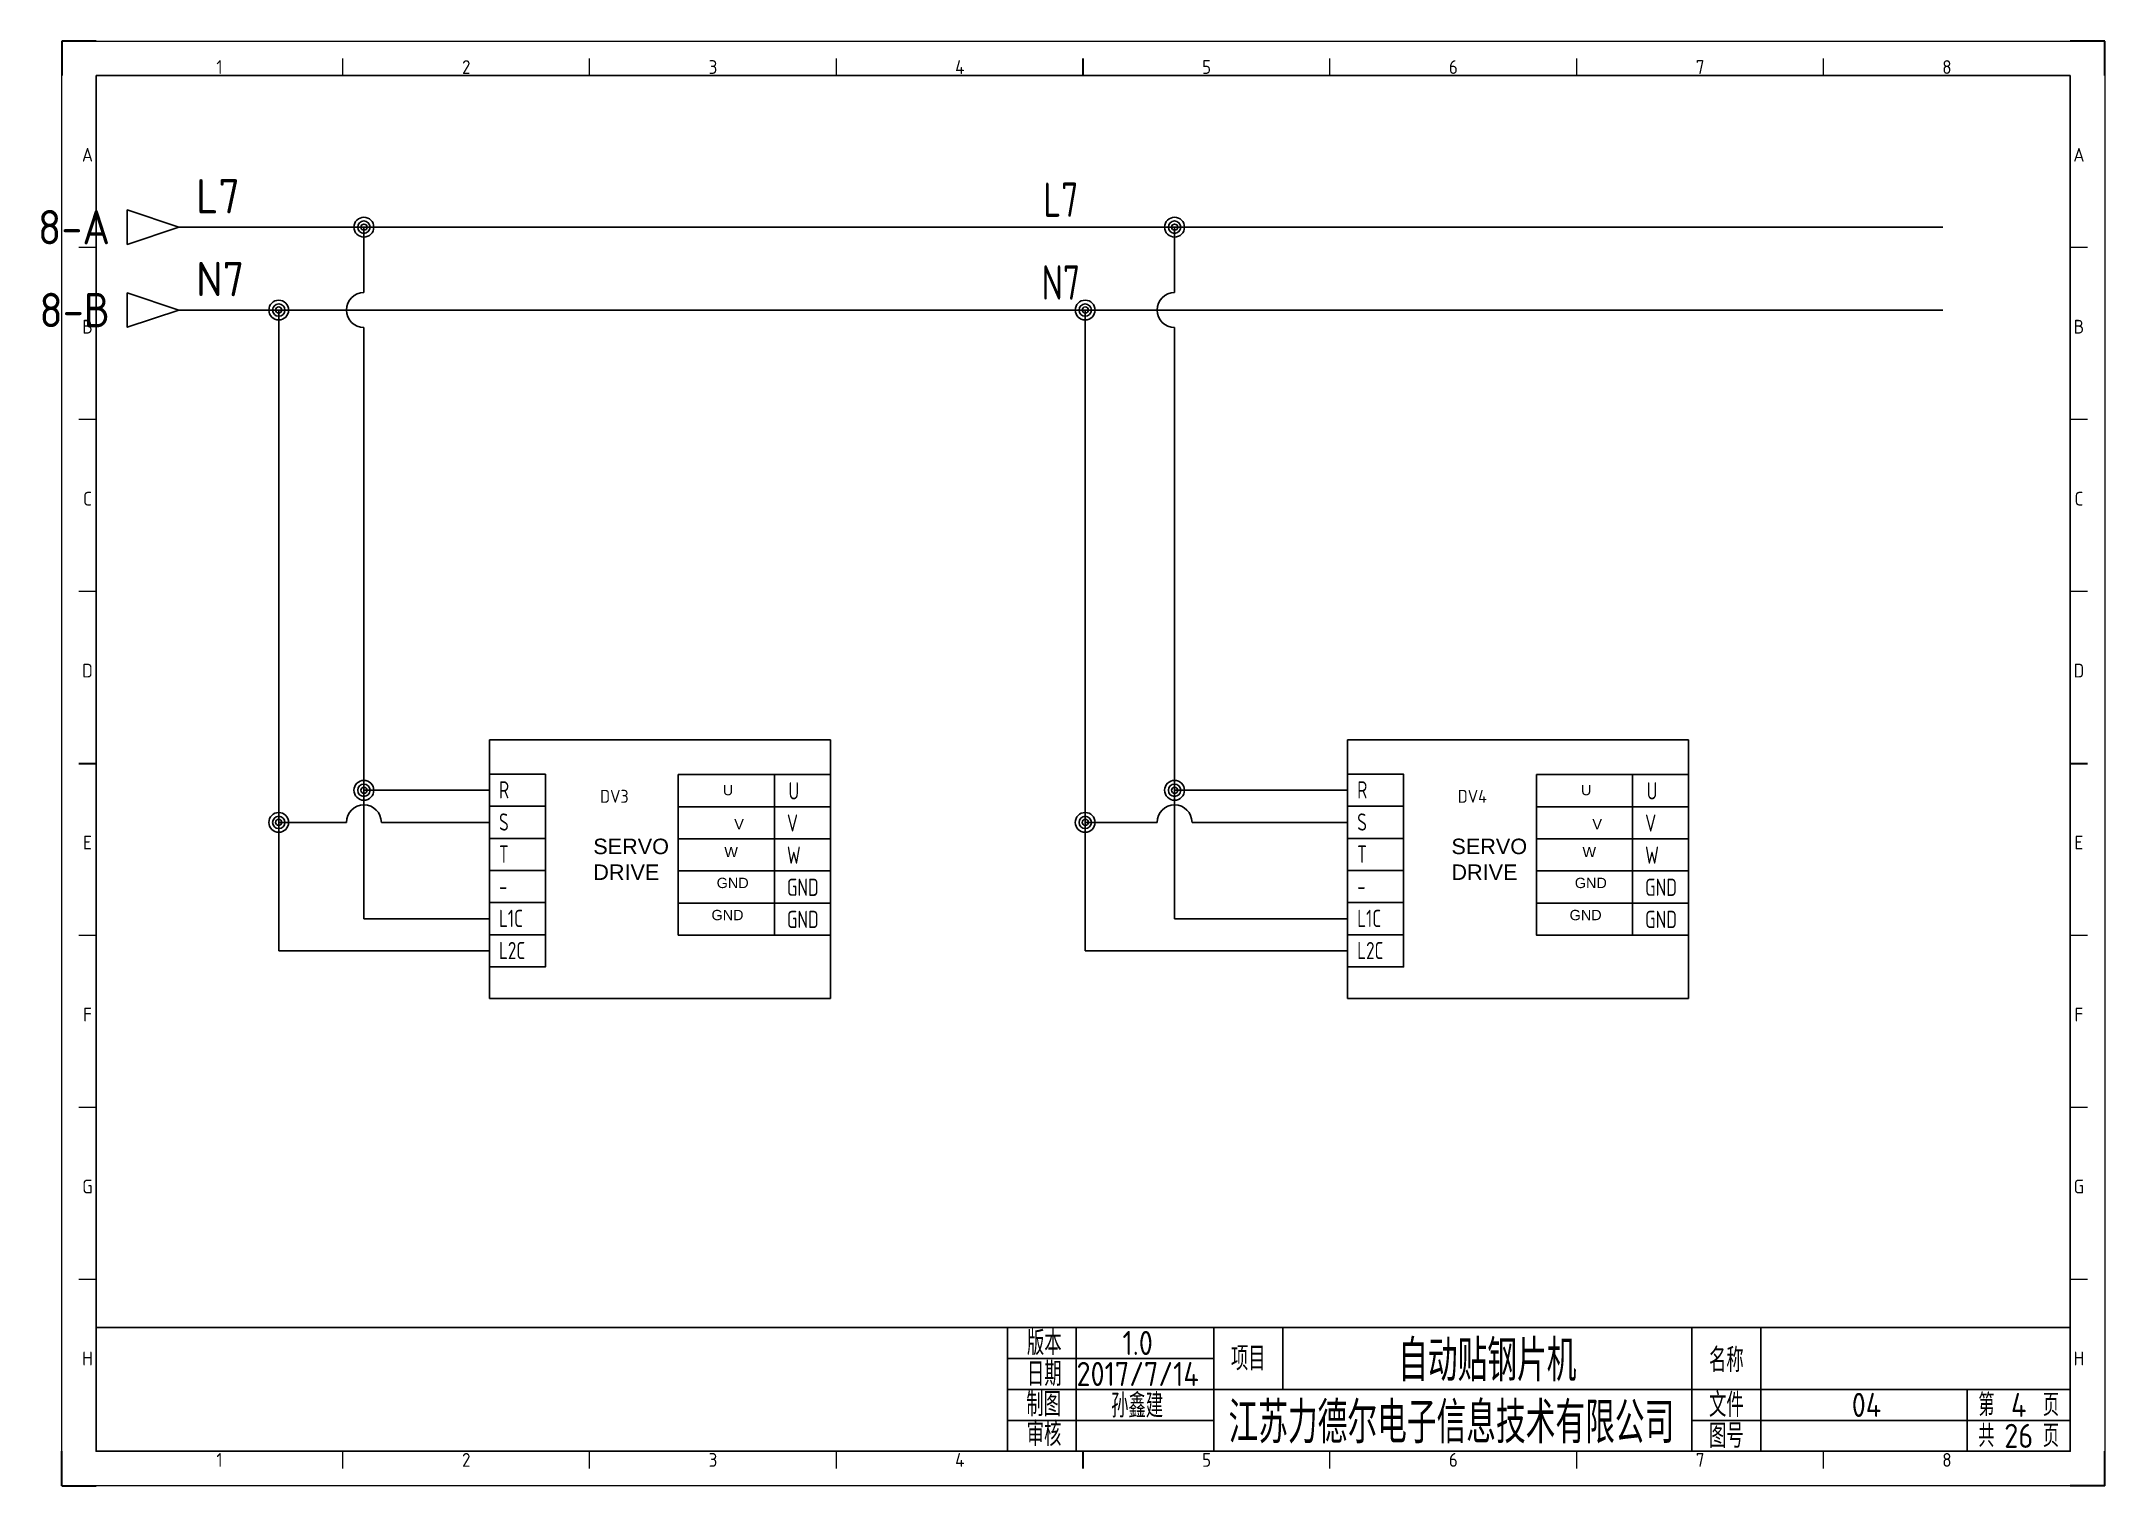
# Model space of a CAD drawing. Header units: millimetres. Extents: x 2026 to 2326, y 1387 to 1597.
import ezdxf
from ezdxf.enums import TextEntityAlignment as Align

# ---------------------------------------------------------------- set-up
doc = ezdxf.new("R2010")
doc.units = ezdxf.units.MM
for name, color, linetype in [('AE_BOR', 1, 'Continuous'), ('SYMS', 7, 'Continuous'), ('TAGS', 150, 'Continuous'), ('TERMS', 123, 'Continuous'), ('WIRENO', 72, 'Continuous'), ('WIREREF_DEST', 52, 'Continuous'), ('WIRES', 7, 'Continuous'), ('XREF', 7, 'Continuous'), ('图框_标题栏属性', 1, 'Continuous'), ('图框_标题栏文字', 6, 'Continuous')]:
    doc.layers.add(name, color=color, linetype=linetype)
doc.styles.add('ACGBTS', font='ISOCP.SHX')
doc.styles.get("Standard").update_dxf_attribs({"font": 'arial.ttf'})
doc.styles.add('WD_IEC', font='isocp2.shx', dxfattribs={"width": 0.9, "height": 4, "bigfont": 'gbcbig.shx'})
doc.styles.add('工程字', font='gbenor.shx', dxfattribs={"bigfont": 'gbcbig.shx'})

# ---------------------------------------------------------------- blocks, each defined once
blk = doc.blocks.new('Border')
for p, q in [((584, 410), (10, 410)), ((10, 410), (10, 10)), ((584, 10), (584, 410)), ((10, 10), (584, 10))]:
    blk.add_line(p, q)
at = {"layer": 'AE_BOR', "color": 1, "lineweight": 30}
for p, q in [((10, 420), (0, 420)), ((0, 420), (0, 410)), ((594, 420), (584, 420)), ((594, 410), (594, 420)), ((297, 410), (297, 415)), ((5, 210), (10, 210)), ((584, 210), (589, 210)), ((0, 0), (0, 10)), ((297, 5), (297, 10)), ((594, 0), (594, 10)), ((0, 0), (10, 0)), ((594, 0), (584, 0))]:
    blk.add_line(p, q, dxfattribs=at)
at = {"layer": 'AE_BOR', "color": 1, "lineweight": 15}
for p, q in [((0, 420), (594, 420)), ((0, 0), (0, 420)), ((594, 420), (594, 0)), ((81.75, 410), (81.75, 415)), ((153.5, 410), (153.5, 415)), ((225.25, 410), (225.25, 415)), ((368.75, 410), (368.75, 415)), ((440.5, 410), (440.5, 415)), ((512.25, 410), (512.25, 415)), ((10, 360), (5, 360)), ((589, 360), (584, 360)), ((10, 310), (5, 310)), ((589, 310), (584, 310)), ((10, 260), (5, 260)), ((589, 260), (584, 260)), ((10, 160), (5, 160)), ((589, 160), (584, 160)), ((10, 110), (5, 110)), ((589, 110), (584, 110)), ((10, 60), (5, 60)), ((589, 60), (584, 60)), ((81.75, 5), (81.75, 10)), ((153.5, 5), (153.5, 10)), ((225.25, 5), (225.25, 10)), ((368.75, 5), (368.75, 10)), ((440.5, 5), (440.5, 10)), ((512.25, 5), (512.25, 10)), ((594, 0), (0, 0))]:
    blk.add_line(p, q, dxfattribs=at)
at = {"layer": 'AE_BOR', "color": 1, "lineweight": 15, "style": 'ACGBTS'}
for s, p in [('1', (45.875, 412.5)), ('2', (117.625, 412.5)), ('3', (189.375, 412.5)), ('4', (261.125, 412.5)), ('5', (332.875, 412.5)), ('6', (404.625, 412.5)), ('7', (476.375, 412.5)), ('8', (548.125, 412.5)), ('A', (7.5, 387)), ('A', (586.5, 387)), ('B', (7.5, 337)), ('B', (586.5, 337)), ('C', (7.5, 287)), ('C', (586.5, 287)), ('D', (7.5, 237)), ('D', (586.5, 237)), ('E', (7.5, 187)), ('E', (586.5, 187)), ('F', (7.5, 137)), ('F', (586.5, 137)), ('G', (7.5, 87)), ('G', (586.5, 87)), ('H', (7.5, 37)), ('H', (586.5, 37)), ('1', (45.875, 7.5)), ('2', (117.625, 7.5)), ('3', (189.375, 7.5)), ('4', (261.125, 7.5)), ('5', (332.875, 7.5)), ('6', (404.625, 7.5)), ('7', (476.375, 7.5)), ('8', (548.125, 7.5))]:
    blk.add_text(s, height=4, dxfattribs=at).set_placement(p, align=Align.MIDDLE)
blk = doc.blocks.new('LdrDkA4')
for p, q in [((132.5, 0), (132.5, 18)), ((142.5, 0), (142.5, 18)), ((162.5, 0), (162.5, 18)), ((162.5, 0), (162.5, 18)), ((162.5, 0), (162.5, 18)), ((172.5, 18), (172.5, 13.5)), ((232, 0), (232, 18)), ((242, 0), (242, 18)), ((132.5, 13.5), (162.5, 13.5)), ((172.5, 13.5), (172.5, 9)), ((132.5, 9), (162.99, 9)), ((162.5, 9), (287, 9)), ((272, 0), (272, 9)), ((132.5, 4.5), (162.5, 4.5)), ((232, 4.5), (287, 4.5)), ((142.5, 2.09), (142.5, 2.09)), ((142.5, 2.09), (142.5, 2.09))]:
    blk.add_line(p, q)
blk.add_lwpolyline([(132.5, 18), (0, 18), (0, 0), (132.5, 0)], close=True)
blk.add_lwpolyline([(132.5, 0), (287, 0), (287, 18), (132.5, 18)])
at = {"flags": 9}
blk.add_attdef('WD_TB', (0, 0), '', height=2.5, dxfattribs=at)
at = {"layer": '图框_标题栏属性', "style": '工程字'}
for tag, height, p in [('版本', 3.5, (151.42, 15.75)), ('项目', 6, (202.25, 13.5)), ('名称', 3.5, (264.42, 13.27)), ('日期', 3.5, (151.42, 11.25)), ('制图', 3.5, (151.34, 6.85)), ('公司名称', 6, (197.03, 4.5)), ('文件', 3.5, (257.37, 6.75)), ('页数', 3.5, (279.5, 6.75)), ('审核', 3.5, (151.65, 2.36)), ('图号', 3.5, (257.37, 2.25)), ('总数', 3.5, (279.5, 2.25))]:
    blk.add_attdef(tag, text='', height=height, dxfattribs=at).set_placement(p, align=Align.MIDDLE)
at = {"layer": '图框_标题栏文字', "style": '工程字'}
for s, height, p in [('版本', 3.5, (137.85, 15.75)), ('项目', 3.5, (167.5, 13.5)), ('名称', 3.5, (237, 13.27)), ('日期', 3.5, (137.85, 11.25)), ('制图', 3.5, (137.75, 6.85)), ('文件', 3.5, (237, 6.75)), ('第    页', 3.25, (279.5, 6.75)), ('审核', 3.5, (137.81, 2.51)), ('图号', 3.5, (237, 2.25)), ('共    页', 3.25, (279.5, 2.25))]:
    blk.add_text(s, height=height, dxfattribs=at).set_placement(p, align=Align.MIDDLE_CENTER)
blk = doc.blocks.new('HA1D3')
blk.add_lwpolyline([(0, 0), (-3.75, -1.25), (-3.75, 1.25)], close=True)
at = {"style": 'WD_IEC'}
for tag, p, height, flags in [('WIRENO', (1.25, 1), 2.5, 8), ('X1TERM01', (0, 0), 0.32, 1)]:
    blk.add_attdef(tag, p, '', height=height, dxfattribs=dict(at, flags=flags))
at = {"style": 'WD_IEC', "flags": 1}
blk.add_attdef('SIGCODE', text='', height=1, dxfattribs=at).set_placement((-2.5, 1.8), align=Align.RIGHT)
at = {"style": 'WD_IEC'}
blk.add_attdef('XREF', text='', height=2.5, dxfattribs=at).set_placement((-5, 0), align=Align.MIDDLE_RIGHT)
blk.add_attdef('DESC1', text='', height=2.5, dxfattribs=at).set_placement((1.25, -1), align=Align.TOP_LEFT)
blk = doc.blocks.new('WD_WNH')
at = {"linetype": 'Continuous', "style": 'WD_IEC', "width": 0.8}
blk.add_attdef('WIRENO', text='', height=2.5, dxfattribs=at).set_placement((0, 0.75), align=Align.CENTER)
at = {"style": 'WD_IEC', "flags": 1}
for tag, p in [('W08USER', (0, 0.375)), ('W04USER', (0, 0.875)), ('W05USER', (0, 0.75)), ('W09USER', (0, 0.25)), ('W03USER', (0, 1)), ('W06USER', (0, 0.625)), ('W07USER', (0, 0.5)), ('W02USER', (0, 1.125)), ('W01USER', (0, 1.25)), ('W10USER', (0, 0.125))]:
    blk.add_attdef(tag, text='', height=0.08, dxfattribs=at).set_placement(p, align=Align.CENTER)
blk = doc.blocks.new('DELTASERVO_002')
for p, q in [((0, 0), (99.13, 0)), ((0, -10), (0, 0)), ((99.13, 0), (99.13, -10.1)), ((0, -75.21), (0, -10)), ((99.16, -75.21), (99.16, -56.79)), ((0, -75.21), (99.16, -75.21))]:
    blk.add_line(p, q)
for points in [[(0, -10), (16.27, -10), (16.27, -19.34), (0, -19.34)], [(54.89, -10.1), (82.88, -10.1), (82.88, -19.44), (54.89, -19.44)], [(82.88, -10.1), (99.16, -10.1), (99.16, -19.44), (82.88, -19.44)], [(0, -19.34), (16.27, -19.34), (16.27, -28.68), (0, -28.68)], [(54.89, -19.44), (82.88, -19.44), (82.88, -28.78), (54.89, -28.78)], [(82.88, -19.44), (99.16, -19.44), (99.16, -28.78), (82.88, -28.78)], [(0, -28.68), (16.27, -28.68), (16.27, -38.02), (0, -38.02)], [(54.89, -28.78), (82.88, -28.78), (82.88, -38.11), (54.89, -38.11)], [(82.88, -28.78), (99.16, -28.78), (99.16, -38.11), (82.88, -38.11)], [(0, -38.02), (16.27, -38.02), (16.27, -47.35), (0, -47.35)], [(54.89, -38.11), (82.88, -38.11), (82.88, -47.45), (54.89, -47.45)], [(82.88, -38.11), (99.16, -38.11), (99.16, -47.45), (82.88, -47.45)], [(0, -47.35), (16.27, -47.35), (16.27, -56.69), (0, -56.69)], [(54.89, -47.45), (82.88, -47.45), (82.88, -56.79), (54.89, -56.79)], [(82.88, -47.45), (99.16, -47.45), (99.16, -56.79), (82.88, -56.79)], [(0, -56.69), (16.27, -56.69), (16.27, -66.03), (0, -66.03)]]:
    blk.add_lwpolyline(points, close=True)
at = {"lineweight": 25, "char_height": 3, "width": 27.9987, "attachment_point": 3}
for s, insert in [('U', (70.9, -13.12)), ('V', (73.98, -23.05)), ('W', (72.26, -31.12)), ('GND', (75.39, -40.11)), ('GND', (73.88, -49.45))]:
    blk.add_mtext(s, dxfattribs=dict(at, insert=insert))
at = {"insert": (30.2, -28.74), "char_height": 4.5, "attachment_point": 1}
blk.add_mtext_dynamic_manual_height_columns('SERVO DRIVE', width=19.7866, gutter_width=8.12, heights=[0], dxfattribs=at)
at = {"style": 'WD_IEC'}
for tag, p in [('INST', (-31.41, -5.56)), ('LOC', (-31.41, -10.81)), ('TAG1', (40.5, -18.29)), ('RATING1', (-31.41, -22.81)), ('XREF', (-31.41, -28.81)), ('DESC1', (-31.41, -34.59)), ('DESC3', (-31.41, -45.09)), ('DESC2', (-31.41, -39.84))]:
    blk.add_attdef(tag, text='', height=3.75, dxfattribs=at).set_placement(p, align=Align.RIGHT)
at = {"style": 'WD_IEC', "flags": 1}
for tag, p, height in [('MFG', (-55.76, -10.81), 2.25), ('CAT', (-55.76, -14.56), 2.25), ('X4TERM01', (0, -14.67), 0.08), ('X1TERM17', (98.97, -14.77), 0.08), ('X4TERM02', (0, -24.01), 0.08), ('X1TERM18', (98.97, -24.2), 0.08), ('X4TERM03', (0, -33.35), 0.08), ('X1TERM19', (98.97, -33.56), 0.08), ('ASSYCODE', (-58.38, -41.56), 1.5), ('FAMILY', (-58.38, -43.81), 1.5), ('CATDESC', (-58.38, -46.06), 1.5), ('X4TERM04', (0, -42.68), 0.08), ('X1TERM20', (98.97, -42.83), 0.08), ('X4TERM05', (0, -52.02), 0.08), ('X1TERM21', (98.98, -52.11), 0.08), ('X4TERM06', (0, -61.36), 0.08)]:
    blk.add_attdef(tag, p, '', height=height, dxfattribs=at)
at = {"style": 'WD_IEC', "width": 0.8}
for tag, p in [('TERM01', (2.8, -17.05)), ('TERM17', (86.97, -17.36)), ('TERM02', (2.8, -26.39)), ('TERM18', (86.52, -26.69)), ('TERM03', (2.8, -35.73)), ('TERM19', (86.52, -36.03)), ('TERM04', (2.8, -45.07)), ('TERM20', (86.52, -45.37)), ('TERM05', (2.8, -54.41)), ('TERM21', (86.52, -54.71)), ('TERM06', (2.8, -63.75))]:
    blk.add_attdef(tag, p, '', height=5, dxfattribs=at)
blk = doc.blocks.new('WDDOT')
for radius in [0.72, 0.449, 0.223]:
    blk.add_circle((0, 0), radius)

msp = doc.modelspace()

# ---------------------------------------------------------------- linework, layer by layer
at = {"layer": 'WIRES'}
for p, q in [((2046.33, 1570.39), (2302.76, 1570.39)), ((2073.22, 1560.88), (2073.22, 1570.39)), ((2191.07, 1560.88), (2191.07, 1570.39)), ((2046.33, 1558.34), (2302.76, 1558.34)), ((2060.84, 1465.18), (2060.84, 1558.34)), ((2178.08, 1465.18), (2178.08, 1558.34)), ((2073.22, 1469.84), (2073.22, 1555.8)), ((2191.07, 1469.84), (2191.07, 1555.8)), ((2091.47, 1488.52), (2073.22, 1488.52)), ((2216.22, 1488.52), (2191.07, 1488.52)), ((2070.68, 1483.85), (2060.84, 1483.85)), ((2091.47, 1483.85), (2075.76, 1483.85)), ((2188.53, 1483.85), (2178.08, 1483.85)), ((2216.22, 1483.85), (2193.61, 1483.85)), ((2091.47, 1469.84), (2073.22, 1469.84)), ((2216.22, 1469.84), (2191.07, 1469.84)), ((2091.47, 1465.18), (2060.84, 1465.18)), ((2216.22, 1465.18), (2178.08, 1465.18))]:
    msp.add_line(p, q, dxfattribs=at)
for centre, start, end in [((2073.22, 1558.34), 90, 270), ((2191.07, 1558.34), 90, 270), ((2073.22, 1483.85), 0, 180), ((2191.07, 1483.85), 0, 180)]:
    msp.add_arc(centre, 2.54, start, end, dxfattribs=at)

# ---------------------------------------------------------------- block references
msp.add_blockref('LdrDkA4', (2034.29, 1392.42)).add_auto_attribs({'总数': '26', '页数': '4', '文件': '04', '公司名称': '江苏力德尔电子信息技术有限公司', '项目': '自动贴钢片机', '制图': '孙鑫建', '日期': '2017/7/14', '版本': '1.0'})
at = {"layer": 'AE_BOR', "xscale": 0.5, "yscale": 0.5, "zscale": 0.5}
msp.add_blockref('Border', (2029.29, 1387.42), dxfattribs=at)
at = {"layer": 'SYMS'}
ref = msp.add_blockref('HA1D3', (2046.33, 1570.39), dxfattribs=dict(at, xscale=2, yscale=2, zscale=2))
ref.add_attrib('XREF', '8-A', dxfattribs={"layer": 'XREF', "height": 5, "style": 'WD_IEC'}).set_placement((2036.33, 1570.39), align=Align.MIDDLE_RIGHT)
ref.add_attrib('WIRENO', 'L7', (2048.83, 1572.39), dxfattribs={"layer": 'WIREREF_DEST', "height": 5, "style": 'WD_IEC', "flags": 8})
at = {"layer": 'SYMS', "xscale": 2, "yscale": 2, "zscale": 2}
for p in [(2073.22, 1570.39), (2191.07, 1570.39), (2060.84, 1558.34), (2178.08, 1558.34), (2073.22, 1488.52), (2191.07, 1488.52), (2060.84, 1483.85), (2178.08, 1483.85)]:
    msp.add_blockref('WDDOT', p, dxfattribs=at)
at = {"layer": 'SYMS'}
ref = msp.add_blockref('HA1D3', (2046.33, 1558.34), dxfattribs=dict(at, xscale=2, yscale=2, zscale=2))
ref.add_attrib('XREF', '8-B', dxfattribs={"layer": 'XREF', "height": 5, "style": 'WD_IEC'}).set_placement((2036.33, 1558.34), align=Align.MIDDLE_RIGHT)
ref.add_attrib('WIRENO', 'N7', (2048.83, 1560.34), dxfattribs={"layer": 'WIREREF_DEST', "height": 5, "style": 'WD_IEC', "flags": 8})
ref = msp.add_blockref('DELTASERVO_002', (2091.47, 1495.86), dxfattribs=dict(at, xscale=0.5, yscale=0.5, zscale=0.5))
ref.add_attrib('TERM20', 'GND', (2134.72, 1473.17), dxfattribs={"layer": 'TERMS', "height": 2.5, "style": 'WD_IEC', "width": 0.8})
ref.add_attrib('TERM19', 'W', (2134.72, 1477.84), dxfattribs={"layer": 'TERMS', "height": 2.5, "style": 'WD_IEC', "width": 0.8})
ref.add_attrib('TERM18', 'V', (2134.72, 1482.51), dxfattribs={"layer": 'TERMS', "height": 2.5, "style": 'WD_IEC', "width": 0.8})
ref.add_attrib('TERM17', 'U', (2134.95, 1487.18), dxfattribs={"layer": 'TERMS', "height": 2.5, "style": 'WD_IEC', "width": 0.8})
ref.add_attrib('TERM21', 'GND', (2134.72, 1468.5), dxfattribs={"layer": 'TERMS', "height": 2.5, "style": 'WD_IEC', "width": 0.8})
ref.add_attrib('TERM06', 'L2C', (2092.86, 1463.98), dxfattribs={"layer": 'TERMS', "height": 2.5, "style": 'WD_IEC', "width": 0.8})
ref.add_attrib('TERM05', 'L1C', (2092.86, 1468.65), dxfattribs={"layer": 'TERMS', "height": 2.5, "style": 'WD_IEC', "width": 0.8})
ref.add_attrib('TERM04', '-', (2092.86, 1473.32), dxfattribs={"layer": 'TERMS', "height": 2.5, "style": 'WD_IEC', "width": 0.8})
ref.add_attrib('TERM03', 'T', (2092.86, 1477.99), dxfattribs={"layer": 'TERMS', "height": 2.5, "style": 'WD_IEC', "width": 0.8})
ref.add_attrib('TERM02', 'S', (2092.86, 1482.66), dxfattribs={"layer": 'TERMS', "height": 2.5, "style": 'WD_IEC', "width": 0.8})
ref.add_attrib('TERM01', 'R', (2092.86, 1487.33), dxfattribs={"layer": 'TERMS', "height": 2.5, "style": 'WD_IEC', "width": 0.8})
ref.add_attrib('TAG1', 'DV3', dxfattribs={"layer": 'TAGS', "height": 1.875, "style": 'WD_IEC'}).set_placement((2111.71, 1486.71), align=Align.RIGHT)
ref = msp.add_blockref('DELTASERVO_002', (2216.22, 1495.86), dxfattribs=dict(at, xscale=0.5, yscale=0.5, zscale=0.5))
ref.add_attrib('TERM20', 'GND', (2259.48, 1473.17), dxfattribs={"layer": 'TERMS', "height": 2.5, "style": 'WD_IEC', "width": 0.8})
ref.add_attrib('TERM19', 'W', (2259.48, 1477.84), dxfattribs={"layer": 'TERMS', "height": 2.5, "style": 'WD_IEC', "width": 0.8})
ref.add_attrib('TERM18', 'V', (2259.48, 1482.51), dxfattribs={"layer": 'TERMS', "height": 2.5, "style": 'WD_IEC', "width": 0.8})
ref.add_attrib('TERM17', 'U', (2259.71, 1487.18), dxfattribs={"layer": 'TERMS', "height": 2.5, "style": 'WD_IEC', "width": 0.8})
ref.add_attrib('TERM21', 'GND', (2259.48, 1468.5), dxfattribs={"layer": 'TERMS', "height": 2.5, "style": 'WD_IEC', "width": 0.8})
ref.add_attrib('TERM06', 'L2C', (2217.62, 1463.98), dxfattribs={"layer": 'TERMS', "height": 2.5, "style": 'WD_IEC', "width": 0.8})
ref.add_attrib('TERM05', 'L1C', (2217.62, 1468.65), dxfattribs={"layer": 'TERMS', "height": 2.5, "style": 'WD_IEC', "width": 0.8})
ref.add_attrib('TERM04', '-', (2217.62, 1473.32), dxfattribs={"layer": 'TERMS', "height": 2.5, "style": 'WD_IEC', "width": 0.8})
ref.add_attrib('TERM03', 'T', (2217.62, 1477.99), dxfattribs={"layer": 'TERMS', "height": 2.5, "style": 'WD_IEC', "width": 0.8})
ref.add_attrib('TERM02', 'S', (2217.62, 1482.66), dxfattribs={"layer": 'TERMS', "height": 2.5, "style": 'WD_IEC', "width": 0.8})
ref.add_attrib('TERM01', 'R', (2217.62, 1487.33), dxfattribs={"layer": 'TERMS', "height": 2.5, "style": 'WD_IEC', "width": 0.8})
ref.add_attrib('TAG1', 'DV4', dxfattribs={"layer": 'TAGS', "height": 1.875, "style": 'WD_IEC'}).set_placement((2236.47, 1486.71), align=Align.RIGHT)
at = {"layer": 'WIRENO'}
ref = msp.add_blockref('WD_WNH', (2174.55, 1570.39), dxfattribs=dict(at, xscale=2, yscale=2, zscale=2))
ref.add_attrib('WIRENO', 'L7', dxfattribs={"linetype": 'Continuous', "height": 5, "style": 'WD_IEC', "width": 0.8}).set_placement((2174.55, 1571.89), align=Align.CENTER)
ref = msp.add_blockref('WD_WNH', (2174.55, 1558.34), dxfattribs=dict(at, xscale=2, yscale=2, zscale=2))
ref.add_attrib('WIRENO', 'N7', dxfattribs={"linetype": 'Continuous', "height": 5, "style": 'WD_IEC', "width": 0.8}).set_placement((2174.55, 1559.84), align=Align.CENTER)

doc.saveas('drawing.dxf')
